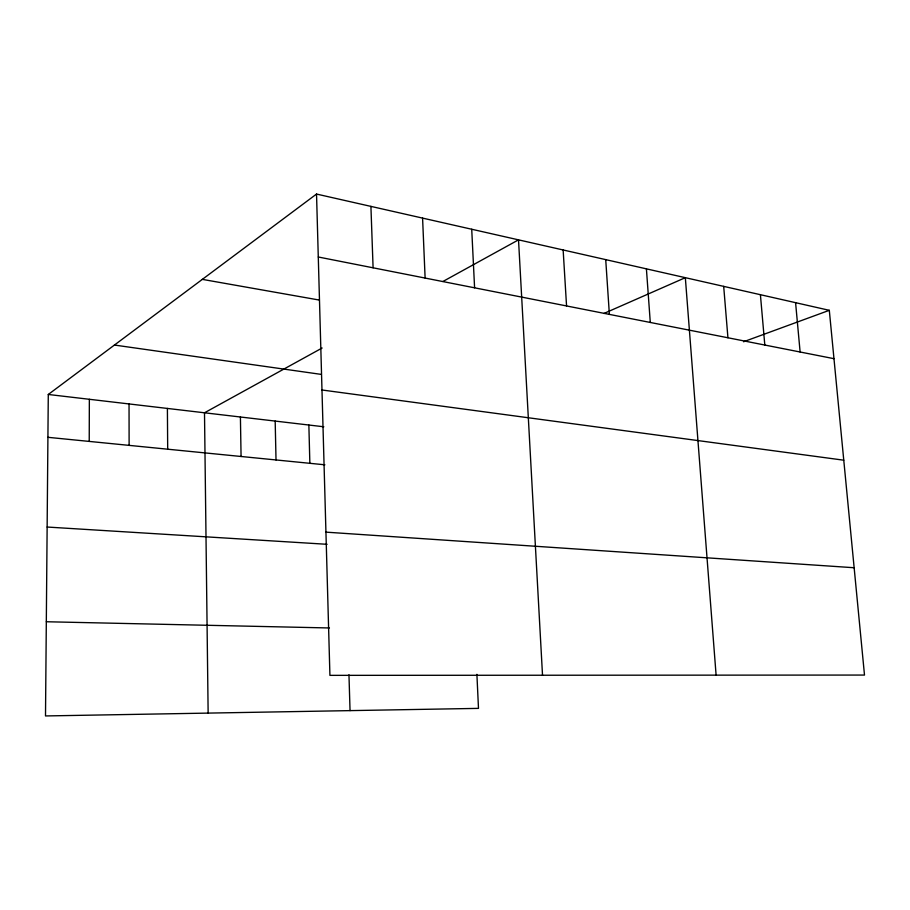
<?xml version="1.0" encoding="UTF-8"?>
<svg xmlns="http://www.w3.org/2000/svg" width="910" height="910" viewBox="0 0 910 910"><rect width="100%" height="100%" fill="white"/><g stroke="black" fill="none" stroke-linecap="round" stroke-linejoin="round"><path stroke-width="1.36" d="M89.225 441.418L89.351 399.285M316.532 194.057L329.921 675.356L864.5 675.061L829.306 310.321L316.532 194.057L48.287 394.474L45.5 715.942L478.489 708.378L476.897 674.333M322.14 348.007L204.5 412.787L208.14 713.099M442.92 281.486L518.518 239.853L542.519 675.243M603.899 313.484L685.332 277.675L716.102 675.14M743.55 341.762L829.306 310.321M46.319 621.746L329.443 627.968M47.138 527.038L327.111 544.305M325.939 532.145L854.149 567.738M47.911 437.312L324.893 464.805M48.287 394.474L323.835 426.779M321.981 389.992L843.775 460.198M114.432 345.049L321.025 374.363M202.338 279.37L319.376 300.072M318.284 256.995L833.969 358.676M795.579 302.677L800.117 351.999M760.407 294.703L764.809 345.038M723.689 286.377L727.932 337.769M646.407 268.848L650.286 322.459M605.719 259.623L609.381 314.394M563.142 249.977L566.555 305.953M471.721 229.24L474.588 287.81M422.581 218.104L425.118 278.062M370.916 206.388L373.089 267.802M348.962 674.776L350.043 710.619M308.865 425.015L309.855 463.315M275.184 421.068L276.014 459.959M240.411 416.996L241.07 456.49M167.394 408.431L167.69 449.199M129.038 403.938L129.118 445.377"/></g></svg>
